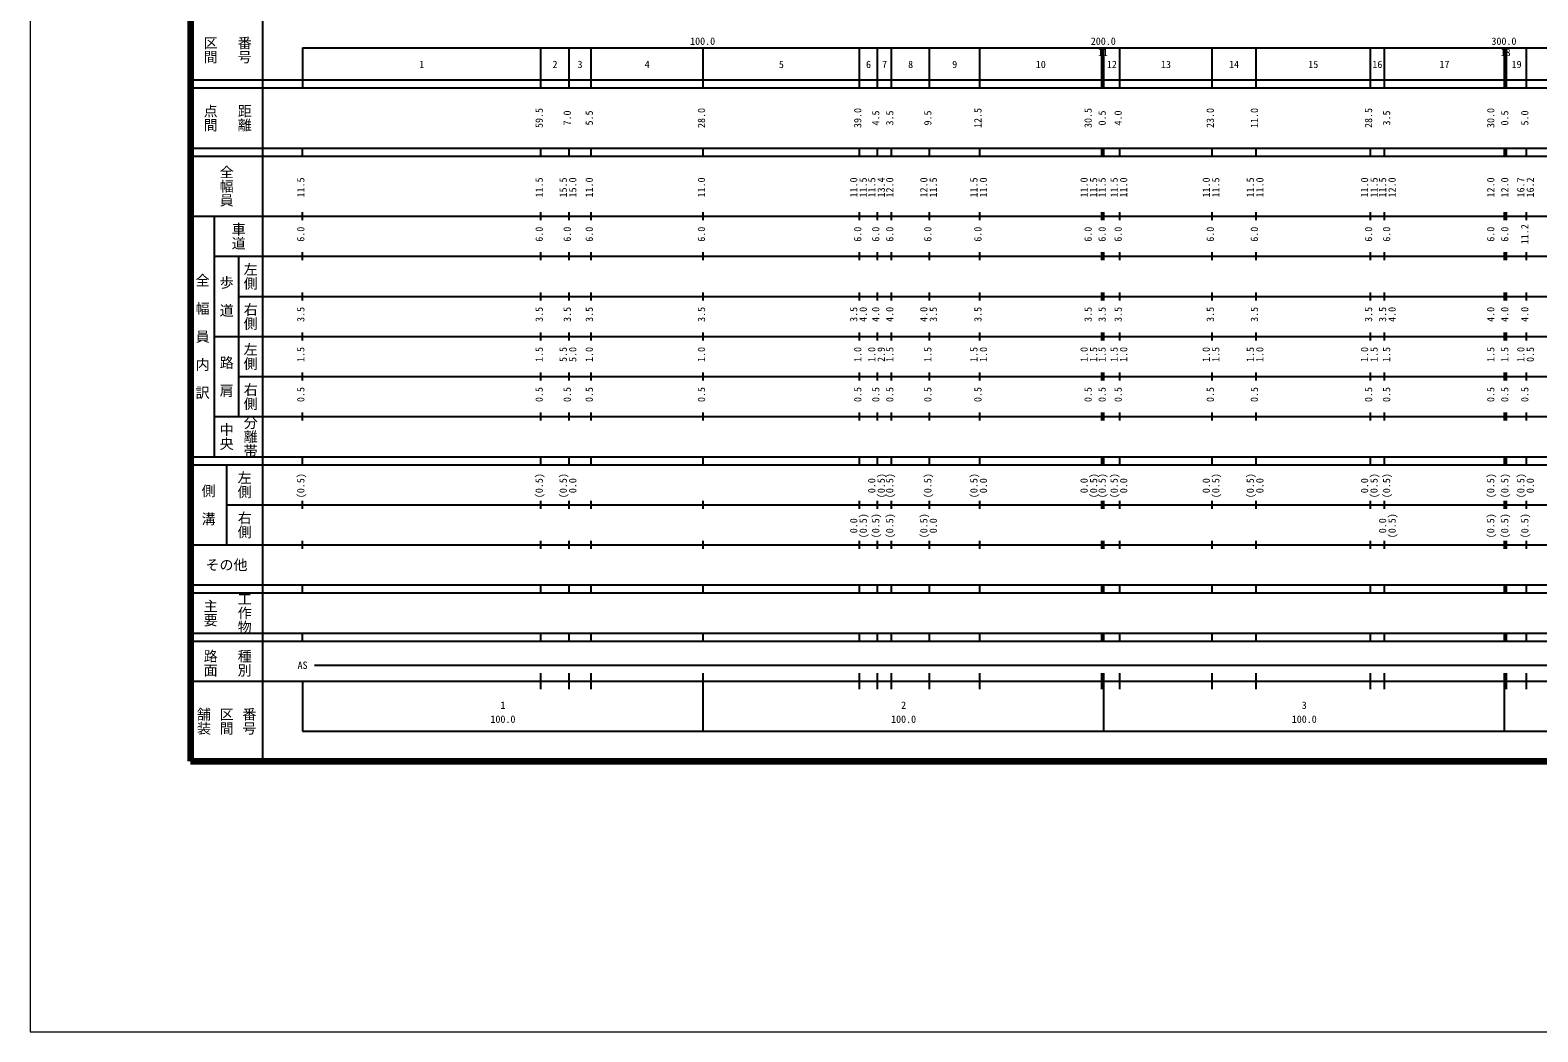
# Model space of a CAD drawing. Units: millimetres, scale not verified. Extents: x 0 to 700000, y -47500 to 447500.
# Drawn here: x 0 to 376304, y -47500 to 202409 of the extents above; entities that cross this region are included whole.
import ezdxf
from ezdxf.enums import TextEntityAlignment as Align

# ---------------------------------------------------------------- set-up
doc = ezdxf.new("R2010")
doc.units = ezdxf.units.MM
doc.header["$LTSCALE"] = 1000
for name, color, linetype, lineweight in [('M-TTL-BAND', 7, 'Continuous', 25), ('S-TTL', 7, 'Continuous', 25), ('作業レイヤ1', 7, 'Continuous', 13)]:
    doc.layers.add(name, color=color, linetype=linetype, lineweight=lineweight)
doc.styles.add('@ＭＳ ゴシック', font='')
doc.styles.add('ＭＳ ゴシック', font='')
doc.styles.get('@ＭＳ ゴシック').set_extended_font_data('@MS Gothic')
doc.styles.get('ＭＳ ゴシック').set_extended_font_data('MS Gothic')

msp = doc.modelspace()

# ---------------------------------------------------------------- linework, layer by layer
at = {"layer": 'M-TTL-BAND'}
for p, q in [((58000, 370000), (58000, 20000)), ((68000, 198000), (579000, 198000)), ((68000, 198000), (68000, 188000)), ((127500, 188000), (127500, 198000)), ((134500, 188000), (134500, 198000)), ((140000, 188000), (140000, 198000)), ((168000, 188000), (168000, 198000)), ((207000, 188000), (207000, 198000)), ((211500, 188000), (211500, 198000)), ((215000, 188000), (215000, 198000)), ((224500, 188000), (224500, 198000)), ((237000, 188000), (237000, 198000)), ((267500, 188000), (267500, 198000)), ((268000, 188000), (268000, 198000)), ((272000, 188000), (272000, 198000)), ((295000, 188000), (295000, 198000)), ((306000, 188000), (306000, 198000)), ((334500, 188000), (334500, 198000)), ((338000, 188000), (338000, 198000)), ((368000, 188000), (368000, 198000)), ((368500, 188000), (368500, 198000)), ((373500, 188000), (373500, 198000)), ((40000, 190000), (579000, 190000)), ((40000, 188000), (579000, 188000)), ((40000, 173000), (579000, 173000)), ((40000, 171000), (579000, 171000)), ((68000, 171000), (68000, 173000)), ((127500, 171000), (127500, 173000)), ((134500, 171000), (134500, 173000)), ((140000, 171000), (140000, 173000)), ((168000, 171000), (168000, 173000)), ((207000, 171000), (207000, 173000)), ((211500, 171000), (211500, 173000)), ((215000, 171000), (215000, 173000)), ((224500, 171000), (224500, 173000)), ((237000, 171000), (237000, 173000)), ((267500, 171000), (267500, 173000)), ((268000, 171000), (268000, 173000)), ((272000, 171000), (272000, 173000)), ((295000, 171000), (295000, 173000)), ((306000, 171000), (306000, 173000)), ((334500, 171000), (334500, 173000)), ((338000, 171000), (338000, 173000)), ((368000, 171000), (368000, 173000)), ((368500, 171000), (368500, 173000)), ((373500, 171000), (373500, 173000)), ((40000, 156000), (579000, 156000)), ((46000, 96000), (46000, 156000)), ((68000, 155000), (68000, 157000)), ((127500, 155000), (127500, 157000)), ((134500, 155000), (134500, 157000)), ((140000, 155000), (140000, 157000)), ((168000, 155000), (168000, 157000)), ((207000, 155000), (207000, 157000)), ((211500, 155000), (211500, 157000)), ((215000, 155000), (215000, 157000)), ((224500, 155000), (224500, 157000)), ((237000, 155000), (237000, 157000)), ((267500, 155000), (267500, 157000)), ((268000, 155000), (268000, 157000)), ((272000, 155000), (272000, 157000)), ((295000, 155000), (295000, 157000)), ((306000, 155000), (306000, 157000)), ((334500, 155000), (334500, 157000)), ((338000, 155000), (338000, 157000)), ((368000, 155000), (368000, 157000)), ((368500, 155000), (368500, 157000)), ((373500, 155000), (373500, 157000)), ((68000, 145000), (68000, 147000)), ((127500, 145000), (127500, 147000)), ((134500, 145000), (134500, 147000)), ((140000, 145000), (140000, 147000)), ((168000, 145000), (168000, 147000)), ((207000, 145000), (207000, 147000)), ((211500, 145000), (211500, 147000)), ((215000, 145000), (215000, 147000)), ((224500, 145000), (224500, 147000)), ((237000, 145000), (237000, 147000)), ((267500, 145000), (267500, 147000)), ((268000, 145000), (268000, 147000)), ((272000, 145000), (272000, 147000)), ((295000, 145000), (295000, 147000)), ((306000, 145000), (306000, 147000)), ((334500, 145000), (334500, 147000)), ((338000, 145000), (338000, 147000)), ((368000, 145000), (368000, 147000)), ((368500, 145000), (368500, 147000)), ((373500, 145000), (373500, 147000)), ((46000, 146000), (579000, 146000)), ((52000, 146000), (52000, 106000)), ((52000, 136000), (579000, 136000)), ((68000, 135000), (68000, 137000)), ((127500, 135000), (127500, 137000)), ((134500, 135000), (134500, 137000)), ((140000, 135000), (140000, 137000)), ((168000, 135000), (168000, 137000)), ((207000, 135000), (207000, 137000)), ((211500, 135000), (211500, 137000)), ((215000, 135000), (215000, 137000)), ((224500, 135000), (224500, 137000)), ((237000, 135000), (237000, 137000)), ((267500, 135000), (267500, 137000)), ((268000, 135000), (268000, 137000)), ((272000, 135000), (272000, 137000)), ((295000, 135000), (295000, 137000)), ((306000, 135000), (306000, 137000)), ((334500, 135000), (334500, 137000)), ((338000, 135000), (338000, 137000)), ((368000, 135000), (368000, 137000)), ((368500, 135000), (368500, 137000)), ((373500, 135000), (373500, 137000)), ((46000, 126000), (579000, 126000)), ((68000, 125000), (68000, 127000)), ((127500, 125000), (127500, 127000)), ((134500, 125000), (134500, 127000)), ((140000, 125000), (140000, 127000)), ((168000, 125000), (168000, 127000)), ((207000, 125000), (207000, 127000)), ((211500, 125000), (211500, 127000)), ((215000, 125000), (215000, 127000)), ((224500, 125000), (224500, 127000)), ((237000, 125000), (237000, 127000)), ((267500, 125000), (267500, 127000)), ((268000, 125000), (268000, 127000)), ((272000, 125000), (272000, 127000)), ((295000, 125000), (295000, 127000)), ((306000, 125000), (306000, 127000)), ((334500, 125000), (334500, 127000)), ((338000, 125000), (338000, 127000)), ((368000, 125000), (368000, 127000)), ((368500, 125000), (368500, 127000)), ((373500, 125000), (373500, 127000)), ((68000, 115000), (68000, 117000)), ((127500, 115000), (127500, 117000)), ((134500, 115000), (134500, 117000)), ((140000, 115000), (140000, 117000)), ((168000, 115000), (168000, 117000)), ((207000, 115000), (207000, 117000)), ((211500, 115000), (211500, 117000)), ((215000, 115000), (215000, 117000)), ((224500, 115000), (224500, 117000)), ((237000, 115000), (237000, 117000)), ((267500, 115000), (267500, 117000)), ((268000, 115000), (268000, 117000)), ((272000, 115000), (272000, 117000)), ((295000, 115000), (295000, 117000)), ((306000, 115000), (306000, 117000)), ((334500, 115000), (334500, 117000)), ((338000, 115000), (338000, 117000)), ((368000, 115000), (368000, 117000)), ((368500, 115000), (368500, 117000)), ((373500, 115000), (373500, 117000)), ((52000, 116000), (579000, 116000)), ((46000, 106000), (579000, 106000)), ((68000, 105000), (68000, 107000)), ((127500, 105000), (127500, 107000)), ((134500, 105000), (134500, 107000)), ((140000, 105000), (140000, 107000)), ((168000, 105000), (168000, 107000)), ((207000, 105000), (207000, 107000)), ((211500, 105000), (211500, 107000)), ((215000, 105000), (215000, 107000)), ((224500, 105000), (224500, 107000)), ((237000, 105000), (237000, 107000)), ((267500, 105000), (267500, 107000)), ((268000, 105000), (268000, 107000)), ((272000, 105000), (272000, 107000)), ((295000, 105000), (295000, 107000)), ((306000, 105000), (306000, 107000)), ((334500, 105000), (334500, 107000)), ((338000, 105000), (338000, 107000)), ((368000, 105000), (368000, 107000)), ((368500, 105000), (368500, 107000)), ((373500, 105000), (373500, 107000)), ((40000, 96000), (579000, 96000)), ((68000, 94000), (68000, 96000)), ((127500, 94000), (127500, 96000)), ((134500, 94000), (134500, 96000)), ((140000, 94000), (140000, 96000)), ((168000, 94000), (168000, 96000)), ((207000, 94000), (207000, 96000)), ((211500, 94000), (211500, 96000)), ((215000, 94000), (215000, 96000)), ((224500, 94000), (224500, 96000)), ((237000, 94000), (237000, 96000)), ((267500, 94000), (267500, 96000)), ((268000, 94000), (268000, 96000)), ((272000, 94000), (272000, 96000)), ((295000, 94000), (295000, 96000)), ((306000, 94000), (306000, 96000)), ((334500, 94000), (334500, 96000)), ((338000, 94000), (338000, 96000)), ((368000, 94000), (368000, 96000)), ((368500, 94000), (368500, 96000)), ((373500, 94000), (373500, 96000)), ((40000, 94000), (579000, 94000)), ((49000, 94000), (49000, 74000)), ((49000, 84000), (579000, 84000)), ((68000, 83000), (68000, 85000)), ((127500, 83000), (127500, 85000)), ((134500, 83000), (134500, 85000)), ((140000, 83000), (140000, 85000)), ((168000, 83000), (168000, 85000)), ((207000, 83000), (207000, 85000)), ((211500, 83000), (211500, 85000)), ((215000, 83000), (215000, 85000)), ((224500, 83000), (224500, 85000)), ((237000, 83000), (237000, 85000)), ((267500, 83000), (267500, 85000)), ((268000, 83000), (268000, 85000)), ((272000, 83000), (272000, 85000)), ((295000, 83000), (295000, 85000)), ((306000, 83000), (306000, 85000)), ((334500, 83000), (334500, 85000)), ((338000, 83000), (338000, 85000)), ((368000, 83000), (368000, 85000)), ((368500, 83000), (368500, 85000)), ((373500, 83000), (373500, 85000)), ((40000, 74000), (579000, 74000)), ((68000, 73000), (68000, 75000)), ((127500, 73000), (127500, 75000)), ((134500, 73000), (134500, 75000)), ((140000, 73000), (140000, 75000)), ((168000, 73000), (168000, 75000)), ((207000, 73000), (207000, 75000)), ((211500, 73000), (211500, 75000)), ((215000, 73000), (215000, 75000)), ((224500, 73000), (224500, 75000)), ((237000, 73000), (237000, 75000)), ((267500, 73000), (267500, 75000)), ((268000, 73000), (268000, 75000)), ((272000, 73000), (272000, 75000)), ((295000, 73000), (295000, 75000)), ((306000, 73000), (306000, 75000)), ((334500, 73000), (334500, 75000)), ((338000, 73000), (338000, 75000)), ((368000, 73000), (368000, 75000)), ((368500, 73000), (368500, 75000)), ((373500, 73000), (373500, 75000)), ((40000, 64000), (579000, 64000)), ((68000, 62000), (68000, 64000)), ((127500, 62000), (127500, 64000)), ((134500, 62000), (134500, 64000)), ((140000, 62000), (140000, 64000)), ((168000, 62000), (168000, 64000)), ((207000, 62000), (207000, 64000)), ((211500, 62000), (211500, 64000)), ((215000, 62000), (215000, 64000)), ((224500, 62000), (224500, 64000)), ((237000, 62000), (237000, 64000)), ((267500, 62000), (267500, 64000)), ((268000, 62000), (268000, 64000)), ((272000, 62000), (272000, 64000)), ((295000, 62000), (295000, 64000)), ((306000, 62000), (306000, 64000)), ((334500, 62000), (334500, 64000)), ((338000, 62000), (338000, 64000)), ((368000, 62000), (368000, 64000)), ((368500, 62000), (368500, 64000)), ((373500, 62000), (373500, 64000)), ((40000, 62000), (579000, 62000)), ((40000, 52000), (579000, 52000)), ((40000, 50000), (579000, 50000)), ((68000, 50000), (68000, 52000)), ((127500, 50000), (127500, 52000)), ((134500, 50000), (134500, 52000)), ((140000, 50000), (140000, 52000)), ((168000, 50000), (168000, 52000)), ((207000, 50000), (207000, 52000)), ((211500, 50000), (211500, 52000)), ((215000, 50000), (215000, 52000)), ((224500, 50000), (224500, 52000)), ((237000, 50000), (237000, 52000)), ((267500, 50000), (267500, 52000)), ((268000, 50000), (268000, 52000)), ((272000, 50000), (272000, 52000)), ((295000, 50000), (295000, 52000)), ((306000, 50000), (306000, 52000)), ((334500, 50000), (334500, 52000)), ((338000, 50000), (338000, 52000)), ((368000, 50000), (368000, 52000)), ((368500, 50000), (368500, 52000)), ((373500, 50000), (373500, 52000)), ((71000, 44000), (565000, 44000)), ((127500, 38000), (127500, 42000)), ((134500, 38000), (134500, 42000)), ((140000, 38000), (140000, 42000)), ((168000, 27500), (168000, 42000)), ((207000, 38000), (207000, 42000)), ((211500, 38000), (211500, 42000)), ((215000, 38000), (215000, 42000)), ((224500, 38000), (224500, 42000)), ((237000, 38000), (237000, 42000)), ((267500, 38000), (267500, 42000)), ((268000, 27500), (268000, 42000)), ((272000, 38000), (272000, 42000)), ((295000, 38000), (295000, 42000)), ((306000, 38000), (306000, 42000)), ((334500, 38000), (334500, 42000)), ((338000, 38000), (338000, 42000)), ((368000, 27500), (368000, 42000)), ((368500, 38000), (368500, 42000)), ((373500, 38000), (373500, 42000)), ((40000, 40000), (579000, 40000)), ((68000, 40000), (68000, 27500)), ((68000, 27500), (579000, 27500))]:
    msp.add_line(p, q, dxfattribs=at)
at = {"layer": 'S-TTL', "color": 2, "lineweight": 140}
for p, q in [((40000, 380000), (40000, 20000)), ((40000, 20000), (680000, 20000))]:
    msp.add_line(p, q, dxfattribs=at)
at = {"layer": '作業レイヤ1'}
msp.add_lwpolyline([(0, -47500), (700000, -47500), (700000, 447500), (0, 447500)], close=True, dxfattribs=at)

# ---------------------------------------------------------------- texts
at = {"layer": 'M-TTL-BAND', "style": '@ＭＳ ゴシック'}
for s, p in [('区間', (45000, 197500)), ('番号', (53500, 197500)), ('点間', (45000, 180500)), ('距離', (53500, 180500)), ('全幅員', (49000, 163500)), ('車道', (52000, 151000)), ('左側', (55000, 141000)), ('全\u3000幅\u3000員\u3000内\u3000訳', (43000, 126000)), ('歩\u3000道', (49000, 136000)), ('右側', (55000, 131000)), ('左側', (55000, 121000)), ('路\u3000肩', (49000, 116000)), ('右側', (55000, 111000)), ('分離帯', (55000, 101000)), ('中央', (49000, 101000)), ('左側', (53500, 89000)), ('側\u3000溝', (44500, 84000)), ('右側', (53500, 79000)), ('主要', (45000, 57000)), ('工作物', (53500, 57000)), ('路面', (45000, 44500)), ('種別', (53500, 44500)), ('舗装', (43333, 30000)), ('区間', (49000, 30000)), ('番号', (54667, 30000))]:
    msp.add_text(s, height=2566, rotation=270, dxfattribs=at).set_placement(p, align=Align.MIDDLE_CENTER)
at = {"layer": 'M-TTL-BAND', "style": 'ＭＳ ゴシック'}
for s, p in [('100.0', (167844, 198195)), ('200.0', (267844, 198195)), ('300.0', (367844, 198195)), ('11', (267750, 195405)), ('18', (368250, 195405)), ('1', (97750, 192405)), ('2', (131000, 192405)), ('3', (137250, 192405)), ('4', (154000, 192405)), ('5', (187500, 192405)), ('6', (209250, 192405)), ('7', (213250, 192405)), ('8', (219750, 192405)), ('9', (230750, 192405)), ('10', (252250, 192405)), ('12', (270000, 192405)), ('13', (283500, 192405)), ('14', (300500, 192405)), ('15', (320250, 192405)), ('16', (336250, 192405)), ('17', (353000, 192405)), ('19', (371000, 192405)), ('AS', (68000, 42500)), ('1', (118000, 32523)), ('2', (218000, 32523)), ('3', (318000, 32523)), ('100.0', (118000, 29033)), ('100.0', (218000, 29033)), ('100.0', (318000, 29033))]:
    msp.add_text(s, height=1833, dxfattribs=at).set_placement(p, align=Align.BOTTOM_CENTER)
for s, p in [('59.5', (128500, 180500)), ('7.0', (135500, 180500)), ('5.5', (141000, 180500)), ('28.0', (169000, 180500)), ('39.0', (208000, 180500)), ('4.5', (212500, 180500)), ('3.5', (216000, 180500)), ('9.5', (225500, 180500)), ('12.5', (238000, 180500)), ('30.5', (265500, 180500)), ('0.5', (269000, 180500)), ('4.0', (273000, 180500)), ('23.0', (296000, 180500)), ('11.0', (307000, 180500)), ('28.5', (335500, 180500)), ('3.5', (340000, 180500)), ('30.0', (366000, 180500)), ('0.5', (369500, 180500)), ('5.0', (374500, 180500)), ('13.4', (213870, 163174)), ('11.5', (69000, 163174)), ('11.5', (128500, 163174)), ('15.5', (134500, 163174)), ('15.0', (136870, 163174)), ('11.0', (141000, 163174)), ('11.0', (169000, 163174)), ('11.0', (207000, 163174)), ('11.5', (209370, 163174)), ('11.5', (211500, 163174)), ('12.0', (216000, 163174)), ('12.0', (224500, 163174)), ('11.5', (226870, 163174)), ('11.5', (237000, 163174)), ('11.0', (239370, 163174)), ('11.0', (264500, 163174)), ('11.5', (266870, 163174)), ('11.5', (269000, 163174)), ('11.5', (272000, 163174)), ('11.0', (274370, 163174)), ('11.0', (295000, 163174)), ('11.5', (297370, 163174)), ('11.5', (306000, 163174)), ('11.0', (308370, 163174)), ('11.0', (334500, 163174)), ('11.5', (336870, 163174)), ('11.5', (339000, 163174)), ('12.0', (341370, 163174)), ('12.0', (366000, 163174)), ('12.0', (369500, 163174)), ('16.7', (373500, 163174)), ('16.2', (375870, 163174)), ('6.0', (69000, 151500)), ('6.0', (128500, 151500)), ('6.0', (135500, 151500)), ('6.0', (141000, 151500)), ('6.0', (169000, 151500)), ('6.0', (208000, 151500)), ('6.0', (212500, 151500)), ('6.0', (216000, 151500)), ('6.0', (225500, 151500)), ('6.0', (238000, 151500)), ('6.0', (265500, 151500)), ('6.0', (269000, 151500)), ('6.0', (273000, 151500)), ('6.0', (296000, 151500)), ('6.0', (307000, 151500)), ('6.0', (335500, 151500)), ('6.0', (340000, 151500)), ('6.0', (366000, 151500)), ('6.0', (369500, 151500)), ('11.2', (374500, 151500)), ('3.5', (69000, 131500)), ('3.5', (128500, 131500)), ('3.5', (135500, 131500)), ('3.5', (141000, 131500)), ('3.5', (169000, 131500)), ('3.5', (207000, 131500)), ('4.0', (209370, 131500)), ('4.0', (212500, 131500)), ('4.0', (216000, 131500)), ('4.0', (224500, 131500)), ('3.5', (226870, 131500)), ('3.5', (238000, 131500)), ('3.5', (265500, 131500)), ('3.5', (269000, 131500)), ('3.5', (273000, 131500)), ('3.5', (296000, 131500)), ('3.5', (307000, 131500)), ('3.5', (335500, 131500)), ('3.5', (339000, 131500)), ('4.0', (341370, 131500)), ('4.0', (366000, 131500)), ('4.0', (369500, 131500)), ('4.0', (374500, 131500)), ('1.5', (69000, 121500)), ('1.5', (128500, 121500)), ('5.5', (134500, 121500)), ('5.0', (136870, 121500)), ('1.0', (141000, 121500)), ('1.0', (169000, 121500)), ('1.0', (208000, 121500)), ('1.0', (211500, 121500)), ('2.9', (213870, 121500)), ('1.5', (216000, 121500)), ('1.5', (225500, 121500)), ('1.5', (237000, 121500)), ('1.0', (239370, 121500)), ('1.0', (264500, 121500)), ('1.5', (266870, 121500)), ('1.5', (269000, 121500)), ('1.5', (272000, 121500)), ('1.0', (274370, 121500)), ('1.0', (295000, 121500)), ('1.5', (297370, 121500)), ('1.5', (306000, 121500)), ('1.0', (308370, 121500)), ('1.0', (334500, 121500)), ('1.5', (336870, 121500)), ('1.5', (340000, 121500)), ('1.5', (366000, 121500)), ('1.5', (369500, 121500)), ('1.0', (373500, 121500)), ('0.5', (375870, 121500)), ('0.5', (69000, 111500)), ('0.5', (128500, 111500)), ('0.5', (135500, 111500)), ('0.5', (141000, 111500)), ('0.5', (169000, 111500)), ('0.5', (208000, 111500)), ('0.5', (212500, 111500)), ('0.5', (216000, 111500)), ('0.5', (225500, 111500)), ('0.5', (238000, 111500)), ('0.5', (265500, 111500)), ('0.5', (269000, 111500)), ('0.5', (273000, 111500)), ('0.5', (296000, 111500)), ('0.5', (307000, 111500)), ('0.5', (335500, 111500)), ('0.5', (340000, 111500)), ('0.5', (366000, 111500)), ('0.5', (369500, 111500)), ('0.5', (374500, 111500)), ('(0.5)', (69000, 88764)), ('(0.5)', (128500, 88764)), ('(0.5)', (134500, 88764)), ('0.0', (136870, 88764)), ('0.0', (211500, 88764)), ('(0.5)', (213870, 88764)), ('(0.5)', (216000, 88764)), ('(0.5)', (225500, 88764)), ('(0.5)', (237000, 88764)), ('0.0', (239370, 88764)), ('0.0', (264500, 88764)), ('(0.5)', (266870, 88764)), ('(0.5)', (269000, 88764)), ('(0.5)', (272000, 88764)), ('0.0', (274370, 88764)), ('0.0', (295000, 88764)), ('(0.5)', (297370, 88764)), ('(0.5)', (306000, 88764)), ('0.0', (308370, 88764)), ('0.0', (334500, 88764)), ('(0.5)', (336870, 88764)), ('(0.5)', (340000, 88764)), ('(0.5)', (366000, 88764)), ('(0.5)', (369500, 88764)), ('(0.5)', (373500, 88764)), ('0.0', (375870, 88764)), ('0.0', (207000, 78764)), ('(0.5)', (209370, 78764)), ('(0.5)', (212500, 78764)), ('(0.5)', (216000, 78764)), ('(0.5)', (224500, 78764)), ('0.0', (226870, 78764)), ('0.0', (339000, 78764)), ('(0.5)', (341370, 78764)), ('(0.5)', (366000, 78764)), ('(0.5)', (369500, 78764)), ('(0.5)', (374500, 78764))]:
    msp.add_text(s, height=1833, rotation=90, dxfattribs=at).set_placement(p, align=Align.BOTTOM_CENTER)
msp.add_text('その他', height=2566, dxfattribs=at).set_placement((49000, 69000), align=Align.MIDDLE_CENTER)

doc.saveas('drawing.dxf')
